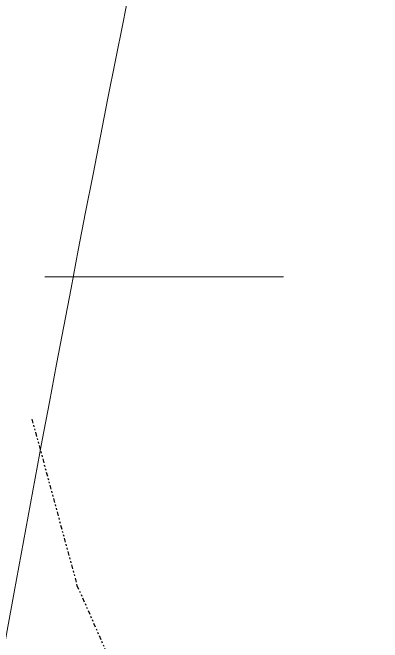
# Model space of a CAD drawing. Header units: feet. Extents: x 2175025 to 2179063, y 467811 to 470338.
# Drawn here: x 2176705.94 to 2176728.21, y 468737.37 to 468775.23 of the extents above; entities that cross this region are included whole.
import ezdxf

# ---------------------------------------------------------------- set-up
doc = ezdxf.new("R2010")
doc.units = ezdxf.units.FT
doc.header["$LTSCALE"] = 0.5
doc.header["$MEASUREMENT"] = 0
doc.linetypes.add('DIVIDE', pattern=[1.25, 0.5, -0.25, 0, -0.25, 0, -0.25])
doc.linetypes.add('HIDDEN', pattern=[0.375, 0.25, -0.125])
for name, color, linetype in [('EC', 35, 'DIVIDE'), ('GRID', 254, 'HIDDEN'), ('road', 3, 'CONTINUOUS')]:
    doc.layers.add(name, color=color, linetype=linetype)

msp = doc.modelspace()

# ---------------------------------------------------------------- linework, layer by layer
at = {"layer": 'EC', "color": 43}
msp.add_polyline3d([(2176707.106, 468750.796, 436), (2176709.821, 468740.801, 436), (2176715.144, 468728.674, 436), (2176721.032, 468718.406, 436), (2176726.052, 468712.136, 436), (2176731.35, 468708.152, 436), (2176738.219, 468704.174, 436), (2176745.093, 468698.766, 436), (2176750.401, 468691.497, 436), (2176754.138, 468684.222, 436), (2176756.155, 468678.657, 436), (2176757.882, 468674.52, 436), (2176760.179, 468670.812, 436), (2176761.62, 468666.96, 436), (2176761.204, 468662.816, 436), (2176759.218, 468658.238, 436), (2176756.235, 468652.657, 436), (2176753.54, 468646.22, 436), (2176751.99, 468639.501, 436), (2176750.579, 468633.64, 436), (2176747.591, 468629.631, 436), (2176741.03, 468626.468, 436), (2176730.184, 468622.72, 436)], dxfattribs=at)
at = {"layer": 'GRID', "color": 252, "linetype": 'HIDDEN', "lineweight": 0, "ltscale": 115}
msp.add_line((2175090.689, 468759.351), (2178996.689, 468759.351), dxfattribs=at)
at = {"layer": 'road', "color": 7, "lineweight": 0, "flags": 128}
msp.add_lwpolyline([(2176981.649, 470246.941), (2176986.154, 470146.597, -0.025578), (2176987.521, 469957.002, -0.040857), (2176948.365, 469650.913, -0.016559), (2176918.349, 469529.321), (2176747.057, 468918.138, 0.010802), (2176728.654, 468847.916, 0.001482), (2176725.862, 468836.048, 0.018098), (2176697.468, 468689.923, 0.020774), (2176692.697, 468659.724, 0.013844), (2176688.022, 468621.931), (2176687.518, 468618.317, 0.009627), (2176680.285, 468544.244, 0.007066), (2176675.909, 468469.889, 0.005985), (2176673.846, 468406.83), (2176676.914, 468179.741)], format="xyb", dxfattribs=at)

doc.saveas('drawing.dxf')
